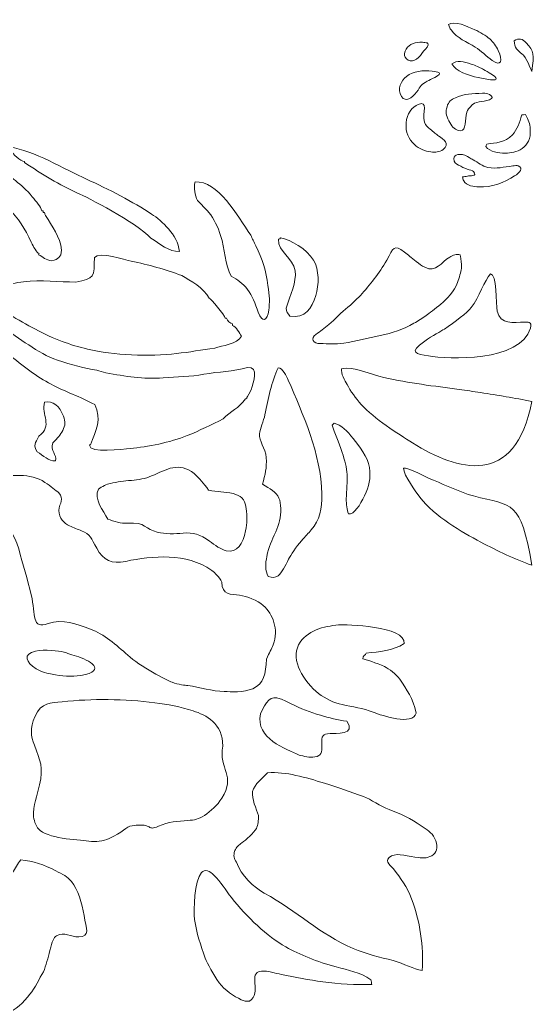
# Model space of a CAD drawing. Header units: millimetres. Extents: x -1203 to 1201, y -591 to 590.
# Drawn here: x 605 to 1201, y -591 to 562 of the extents above; entities that cross this region are included whole.
import ezdxf

# ---------------------------------------------------------------- set-up
doc = ezdxf.new("R2010")
doc.units = ezdxf.units.MM
doc.header["$MEASUREMENT"] = 0
doc.layers.add('Layer 1', color=7, linetype='Continuous')

msp = doc.modelspace()

# ---------------------------------------------------------------- linework, layer by layer
at = {"layer": 'Layer 1', "color": 250, "lineweight": 20}
for points, knots in [([(1152.5238, 514.5682), (1145.8718, 519.3296), (1139.3968, 525.9532), (1132.8074, 530.0027), (1122.8287, 536.1325), (1112.0179, 540.6041), (1104.6755, 550.0823), (1103.5345, 551.5558), (1102.6533, 553.4087), (1101.6739, 556.2178), (1108.2162, 561.7753), (1124.4373, 553.7412), (1132.1641, 550.3679), (1138.5083, 547.5966), (1145.5182, 543.3767), (1149.6122, 539.6143), (1153.6517, 535.9008), (1157.0909, 531.2567), (1159.4512, 526.25), (1165.0852, 514.3015), (1162.6782, 507.2956), (1152.5238, 514.5682)], [0, 0, 0, 0, 0.142857143, 0.142857143, 0.142857143, 0.285714286, 0.285714286, 0.285714286, 0.428571429, 0.428571429, 0.428571429, 0.571428571, 0.571428571, 0.571428571, 0.714285714, 0.714285714, 0.714285714, 0.857142857, 0.857142857, 0.857142857, 1, 1, 1, 1]), ([(1078.138, 532.6322), (1077.2779, 529.1494), (1072.983, 526.1468), (1070.9803, 522.9009), (1066.5799, 515.7641), (1058.472, 510.9419), (1052.8872, 516.4438), (1050.2752, 519.0173), (1049.9842, 521.32), (1051.426, 525.3999), (1053.9458, 532.5377), (1061.332, 535.288), (1068.4069, 535.967), (1070.9559, 536.2113), (1072.6226, 535.7906), (1074.2093, 535.3751), (1076.4364, 534.7903), (1078.138, 536.0555), (1078.138, 532.6322)], [0, 0, 0, 0, 0.166666667, 0.166666667, 0.166666667, 0.333333333, 0.333333333, 0.333333333, 0.5, 0.5, 0.5, 0.666666667, 0.666666667, 0.666666667, 0.833333333, 0.833333333, 0.833333333, 1, 1, 1, 1]), ([(1198.5008, 501.7608), (1197.6784, 502.4475), (1192.2364, 519.1654), (1186.8919, 522.5233), (1182.4582, 525.3099), (1177.7185, 529.9617), (1178.0952, 537.5101), (1182.9697, 541.0976), (1187.931, 539.7025), (1191.8975, 535.1693), (1200.9523, 524.8199), (1201.0835, 522.3073), (1198.5008, 501.7608)], [0, 0, 0, 0, 0.25, 0.25, 0.25, 0.5, 0.5, 0.5, 0.75, 0.75, 0.75, 1, 1, 1, 1]), ([(1136.2276, 494.8211), (1124.9532, 497.0463), (1109.936, 502.1283), (1105.6984, 510.7134), (1110.6877, 515.1327), (1119.8871, 513.3922), (1128.1805, 510.46), (1133.1581, 508.7026), (1137.811, 506.5151), (1141.0351, 504.9709), (1142.4728, 504.2839), (1145.7817, 502.1689), (1148.9749, 500.2894), (1161.208, 493.0907), (1157.4773, 491.7666), (1152.3439, 492.0705), (1147.1289, 492.3774), (1141.4223, 493.797), (1136.2276, 494.8211)], [0, 0, 0, 0, 0.166666667, 0.166666667, 0.166666667, 0.333333333, 0.333333333, 0.333333333, 0.5, 0.5, 0.5, 0.666666667, 0.666666667, 0.666666667, 0.833333333, 0.833333333, 0.833333333, 1, 1, 1, 1]), ([(1085.857, 494.9442), (1082.0302, 493.0322), (1079.2007, 491.6144), (1077.0729, 490.5319), (1069.4265, 486.6427), (1070.1003, 485.1178), (1064.7351, 477.8959), (1059.6532, 471.0609), (1052.0161, 465.6216), (1047.3551, 472.744), (1041.4927, 481.7007), (1047.3389, 491.3194), (1052.953, 495.9379), (1061.36, 502.8538), (1071.8993, 503.1191), (1082.8538, 502.1888), (1089.2805, 501.6425), (1096.5359, 500.2772), (1085.857, 494.9442)], [0, 0, 0, 0, 0.166666667, 0.166666667, 0.166666667, 0.333333333, 0.333333333, 0.333333333, 0.5, 0.5, 0.5, 0.666666667, 0.666666667, 0.666666667, 0.833333333, 0.833333333, 0.833333333, 1, 1, 1, 1]), ([(652.9278, 294.6156), (652.0896, 285.6032), (649.1825, 284.4289), (641.6343, 282.1455), (634.3675, 282.947), (631.684, 286.4043), (626.1495, 289.1836), (626.4856, 289.5543), (626.8765, 289.9246), (627.2674, 290.2949), (623.5793, 291.9955), (620.3265, 297.979), (617.7445, 303.6658), (610.6818, 319.2241), (602.7931, 331.9542), (591.1608, 343.0144), (580.1291, 353.5028), (562.042, 372.083), (557.8755, 376.3946), (550.7117, 383.8103), (544.0768, 392.5718), (536.0903, 397.7825), (513.9897, 412.2031), (492.7772, 430.2769), (468.9393, 440.1831), (453.0373, 446.7925), (443.7734, 452.8947), (450.0933, 471.218), (457.8562, 493.7214), (468.2286, 479.1997), (477.5064, 468.9592), (484.6218, 461.1066), (493.697, 452.9342), (505.0963, 447.4498), (511.2474, 444.4899), (516.6881, 438.6299), (522.838, 435.6973), (530.9256, 430.0123), (538.4928, 423.6508), (546.3726, 417.4569), (557.9493, 408.3559), (569.4672, 400.0551), (580.6186, 390.2583), (593.2523, 379.1571), (605.8179, 372.2916), (618.8481, 356.4196), (623.3257, 350.966), (628.9628, 344.7623), (630.0073, 340.0594), (630.5097, 340.0594), (631.0135, 340.0594), (631.5728, 340.0594), (631.5728, 339.4413), (631.5728, 338.8855), (631.5728, 338.3301), (632.0753, 338.3301), (632.5774, 338.3301), (633.082, 338.3301), (633.4724, 337.0337), (633.8645, 335.7366), (634.2554, 334.5022), (642.0824, 322.338), (651.0829, 309.7441), (652.9278, 294.6156)], [0, 0, 0, 0, 0.047619048, 0.047619048, 0.047619048, 0.095238095, 0.095238095, 0.095238095, 0.142857143, 0.142857143, 0.142857143, 0.19047619, 0.19047619, 0.19047619, 0.238095238, 0.238095238, 0.238095238, 0.285714286, 0.285714286, 0.285714286, 0.333333333, 0.333333333, 0.333333333, 0.380952381, 0.380952381, 0.380952381, 0.428571429, 0.428571429, 0.428571429, 0.476190476, 0.476190476, 0.476190476, 0.523809524, 0.523809524, 0.523809524, 0.571428571, 0.571428571, 0.571428571, 0.619047619, 0.619047619, 0.619047619, 0.666666667, 0.666666667, 0.666666667, 0.714285714, 0.714285714, 0.714285714, 0.761904762, 0.761904762, 0.761904762, 0.80952381, 0.80952381, 0.80952381, 0.857142857, 0.857142857, 0.857142857, 0.904761905, 0.904761905, 0.904761905, 0.952380952, 0.952380952, 0.952380952, 1, 1, 1, 1]), ([(1149.3333, 469.103), (1140.9725, 465.8431), (1133.2137, 468.7918), (1126.7456, 460.5946), (1123.7115, 456.7457), (1123.3113, 457.187), (1122.2348, 451.3452), (1120.435, 441.5786), (1122.4232, 430.7857), (1112.9389, 433.3565), (1108.4655, 434.5689), (1104.792, 439.2259), (1102.2336, 444.4528), (1098.6515, 451.774), (1098.4283, 454.9978), (1100.019, 460.7258), (1101.8578, 467.353), (1104.9271, 469.0491), (1109.6973, 471.4161), (1119.1561, 476.1131), (1130.3582, 476.2982), (1141.0903, 476.559), (1142.0259, 476.5821), (1142.9554, 476.6052), (1143.8817, 476.6325), (1147.0777, 476.2317), (1157.8967, 472.4413), (1149.3333, 469.103)], [0, 0, 0, 0, 0.111111111, 0.111111111, 0.111111111, 0.222222222, 0.222222222, 0.222222222, 0.333333333, 0.333333333, 0.333333333, 0.444444444, 0.444444444, 0.444444444, 0.555555556, 0.555555556, 0.555555556, 0.666666667, 0.666666667, 0.666666667, 0.777777778, 0.777777778, 0.777777778, 0.888888889, 0.888888889, 0.888888889, 1, 1, 1, 1]), ([(1095.4153, 411.2238), (1091.4959, 408.1907), (1086.2792, 407.7644), (1081.1088, 408.4602), (1074.9103, 409.295), (1067.3211, 412.0637), (1062.2031, 417.0078), (1055.4996, 423.482), (1051.7142, 430.8362), (1052.5864, 442.4102), (1053.3458, 452.4792), (1059.6037, 460.8081), (1066.6701, 463.5997), (1079.0058, 468.4744), (1070.6905, 454.2838), (1074.0721, 442.8382), (1075.1331, 439.2466), (1077.7796, 436.874), (1080.4988, 434.7537), (1084.6292, 431.532), (1087.1194, 428.9668), (1090.3938, 426.8448), (1095.8114, 423.3312), (1104.1612, 417.9885), (1095.4153, 411.2238)], [0, 0, 0, 0, 0.125, 0.125, 0.125, 0.25, 0.25, 0.25, 0.375, 0.375, 0.375, 0.5, 0.5, 0.5, 0.625, 0.625, 0.625, 0.75, 0.75, 0.75, 0.875, 0.875, 0.875, 1, 1, 1, 1]), ([(1167.48, 407.0525), (1159.1185, 406.894), (1150.5766, 408.3608), (1144.8887, 414.6436), (1145.2787, 415.6316), (1145.6708, 416.619), (1146.0621, 417.6696), (1156.6384, 419.2264), (1167.5023, 418.8481), (1175.8493, 428.271), (1181.4516, 434.5972), (1184.047, 442.1571), (1186.8725, 451.5654), (1188.2147, 451.627), (1189.5567, 451.6879), (1190.8974, 451.7498), (1194.9324, 445.5111), (1196.0885, 441.139), (1196.5443, 435.2031), (1197.4474, 423.4124), (1193.4257, 416.8678), (1187.2503, 412.5254), (1180.7413, 407.9478), (1174.6641, 407.1859), (1167.48, 407.0525)], [0, 0, 0, 0, 0.125, 0.125, 0.125, 0.25, 0.25, 0.25, 0.375, 0.375, 0.375, 0.5, 0.5, 0.5, 0.625, 0.625, 0.625, 0.75, 0.75, 0.75, 0.875, 0.875, 0.875, 1, 1, 1, 1]), ([(789.6147, 292.888), (777.9868, 292.518), (766.0784, 301.7789), (756.5754, 308.51), (739.6785, 326.6335), (681.6068, 356.2313), (671.5643, 360.7158), (650.097, 370.3012), (630.3283, 382.4905), (609.9926, 396.2447), (609.937, 396.6765), (609.8814, 397.1081), (609.8254, 397.541), (604.7382, 397.541), (596.9115, 406.4313), (593.2783, 410.136), (593.2783, 411.3708), (593.3331, 412.6059), (593.3896, 413.9012), (619.6108, 410.6848), (657.0452, 388.0201), (681.8523, 376.8345), (706.5771, 365.6847), (736.8518, 350.0955), (757.3389, 336.3557), (769.4409, 328.2376), (787.3225, 312.7426), (789.6147, 292.888)], [0, 0, 0, 0, 0.111111111, 0.111111111, 0.111111111, 0.222222222, 0.222222222, 0.222222222, 0.333333333, 0.333333333, 0.333333333, 0.444444444, 0.444444444, 0.444444444, 0.555555556, 0.555555556, 0.555555556, 0.666666667, 0.666666667, 0.666666667, 0.777777778, 0.777777778, 0.777777778, 0.888888889, 0.888888889, 0.888888889, 1, 1, 1, 1]), ([(1118.1097, 379.5113), (1119.493, 379.6394), (1121.9085, 379.7959), (1123.7907, 380.4423), (1126.0508, 381.2196), (1136.066, 379.7133), (1130.7678, 385.6408), (1129.2501, 387.3386), (1126.5934, 387.3523), (1123.3202, 388.5122), (1119.9821, 389.6938), (1116.6963, 391.1844), (1113.4998, 393.2315), (1110.8481, 394.9307), (1107.5233, 395.9471), (1108.0339, 400.7158), (1108.3396, 403.5666), (1109.9214, 404.807), (1112.6336, 405.3445), (1118.0577, 406.4208), (1120.6592, 404.9309), (1125.6136, 402.0458), (1127.5201, 400.9343), (1129.0175, 400.0705), (1130.2121, 399.3936), (1136.0092, 396.1106), (1140.9271, 391.8742), (1147.5283, 390.5341), (1157.0994, 388.5895), (1166.0277, 390.945), (1176.2248, 392.2326), (1178.7706, 392.5539), (1180.9547, 393.0191), (1182.7278, 392.268), (1189.4235, 389.4288), (1184.174, 384.4872), (1178.3346, 380.5641), (1167.2539, 373.1221), (1151.1323, 366.9342), (1136.8717, 367.8746), (1131.5386, 368.2274), (1122.7516, 368.7567), (1119.3935, 375.0772), (1118.7339, 376.3183), (1118.2834, 377.782), (1118.1097, 379.5113)], [0, 0, 0, 0, 0.066666667, 0.066666667, 0.066666667, 0.133333333, 0.133333333, 0.133333333, 0.2, 0.2, 0.2, 0.266666667, 0.266666667, 0.266666667, 0.333333333, 0.333333333, 0.333333333, 0.4, 0.4, 0.4, 0.466666667, 0.466666667, 0.466666667, 0.533333333, 0.533333333, 0.533333333, 0.6, 0.6, 0.6, 0.666666667, 0.666666667, 0.666666667, 0.733333333, 0.733333333, 0.733333333, 0.8, 0.8, 0.8, 0.866666667, 0.866666667, 0.866666667, 0.933333333, 0.933333333, 0.933333333, 1, 1, 1, 1]), ([(881.0183, 222.348), (877.2677, 232.6106), (874.3452, 241.4606), (868.6666, 248.7447), (862.9146, 256.1258), (856.7802, 260.2428), (849.7674, 264.1158), (842.4587, 277.1913), (842.2042, 296.4793), (837.4187, 311.4476), (834.2798, 321.2636), (829.5726, 330.4964), (823.7722, 338.3301), (819.2439, 342.6504), (815.219, 347.7761), (810.5787, 352.0366), (807.7281, 358.3971), (806.05, 366.67), (807.7281, 373.5849), (833.9027, 375.9183), (856.9027, 334.73), (872.353, 311.7188), (874.178, 308.0043), (876.3204, 303.8827), (878.4363, 299.5736), (885.9999, 284.1636), (890.0159, 269.608), (892.362, 253.5134), (894.204, 240.8841), (894.5511, 233.914), (893.212, 224.6342), (891.4719, 212.5677), (885.7669, 209.3572), (881.0183, 222.348)], [0, 0, 0, 0, 0.090909091, 0.090909091, 0.090909091, 0.181818182, 0.181818182, 0.181818182, 0.272727273, 0.272727273, 0.272727273, 0.363636364, 0.363636364, 0.363636364, 0.454545455, 0.454545455, 0.454545455, 0.545454545, 0.545454545, 0.545454545, 0.636363636, 0.636363636, 0.636363636, 0.727272727, 0.727272727, 0.727272727, 0.818181818, 0.818181818, 0.818181818, 0.909090909, 0.909090909, 0.909090909, 1, 1, 1, 1]), ([(947.952, 241.8771), (943.3872, 226.5616), (935.19, 215.1699), (917.7484, 217.8099), (915.0086, 221.5132), (913.8347, 222.5016), (913.4986, 227.2549), (918.0813, 242.8123), (925.7934, 257.0309), (923.7481, 270.491), (921.4023, 285.9262), (904.1283, 291.8488), (904.4981, 307.088), (906.4541, 307.6442), (906.4541, 307.6442), (906.8458, 308.755), (918.9913, 306.3243), (936.8916, 296.1625), (945.3124, 282.798), (951.9473, 272.269), (951.4387, 253.575), (947.952, 241.8771)], [0, 0, 0, 0, 0.142857143, 0.142857143, 0.142857143, 0.285714286, 0.285714286, 0.285714286, 0.428571429, 0.428571429, 0.428571429, 0.571428571, 0.571428571, 0.571428571, 0.714285714, 0.714285714, 0.714285714, 0.857142857, 0.857142857, 0.857142857, 1, 1, 1, 1]), ([(1116.9362, 273.1293), (1115.9564, 269.4564), (1114.5029, 262.733), (1112.3836, 256.8496), (1108.8242, 246.9671), (1099.4442, 237.5322), (1092.8893, 231.927), (1086.3352, 226.3219), (1079.0078, 220.9547), (1076.0042, 218.7787), (1071.2969, 215.3691), (1066.5219, 212.3167), (1061.6657, 209.612), (1049.2593, 202.6954), (1036.3304, 198.0296), (1022.6759, 195.371), (1008.5951, 192.6263), (994.2854, 188.4337), (980.1665, 186.5357), (970.3148, 185.2116), (962.3193, 185.9953), (953.1333, 186.0146), (944.6329, 186.0296), (940.9169, 192.1398), (948.0174, 196.7524), (952.6853, 199.7841), (958.0805, 204.2879), (962.7858, 208.0402), (970.614, 214.282), (977.2939, 222.2521), (985.0263, 228.363), (988.1985, 230.8693), (994.479, 236.4038), (999.5106, 241.9873), (1010.6096, 254.3061), (1021.3267, 267.1489), (1030.1169, 282.8385), (1038.3814, 297.5891), (1038.0628, 301.444), (1050.5756, 292.2678), (1052.7171, 290.6973), (1054.9544, 288.9852), (1056.9547, 287.2923), (1060.5429, 284.2577), (1067.4721, 278.1049), (1074.3489, 274.5478), (1087.4319, 267.7779), (1093.1698, 280.7098), (1103.118, 286.3535), (1107.0444, 288.5806), (1111.6116, 290.5251), (1115.1461, 288.9971), (1116.5441, 282.5771), (1116.5441, 282.5771), (1116.9362, 273.1293)], [0, 0, 0, 0, 0.055555556, 0.055555556, 0.055555556, 0.111111111, 0.111111111, 0.111111111, 0.166666667, 0.166666667, 0.166666667, 0.222222222, 0.222222222, 0.222222222, 0.277777778, 0.277777778, 0.277777778, 0.333333333, 0.333333333, 0.333333333, 0.388888889, 0.388888889, 0.388888889, 0.444444444, 0.444444444, 0.444444444, 0.5, 0.5, 0.5, 0.555555556, 0.555555556, 0.555555556, 0.611111111, 0.611111111, 0.611111111, 0.666666667, 0.666666667, 0.666666667, 0.722222222, 0.722222222, 0.722222222, 0.777777778, 0.777777778, 0.777777778, 0.833333333, 0.833333333, 0.833333333, 0.888888889, 0.888888889, 0.888888889, 0.944444444, 0.944444444, 0.944444444, 1, 1, 1, 1]), ([(861.4509, 194.6559), (857.0911, 185.0244), (838.8664, 183.9128), (830.5369, 180.702), (815.7511, 178.6765), (801.0145, 176.1443), (786.2319, 174.4163), (755.0423, 170.7729), (713.0573, 172.575), (682.9247, 179.6089), (673.0288, 181.9186), (663.1691, 184.9723), (653.6669, 188.4701), (632.4556, 196.2771), (612.014, 208.1578), (592.7182, 219.5392), (573.7406, 236.4038), (549.8074, 243.7219), (581.9605, 252.4582), (590.959, 254.9043), (600.2785, 256.5926), (608.8804, 257.7158), (628.7043, 260.3051), (650.6929, 257.4484), (669.3636, 257.4484), (691.0538, 261.5836), (690.9426, 263.4981), (690.9426, 286.034), (697.1902, 292.9338), (726.55, 283.2718), (733.7778, 281.7161), (753.5924, 277.4511), (773.1967, 272.2816), (792.2973, 264.9807), (802.3044, 259.4847), (818.1252, 249.9774), (824.1643, 238.8643), (825.8963, 238.3081), (841.996, 218.9219), (842.7802, 215.7103), (843.2823, 215.5868), (843.7856, 215.5241), (844.345, 215.4639), (845.5744, 212.314), (848.2026, 209.7209), (851.3326, 208.7951), (851.3326, 208.239), (851.3326, 207.6838), (851.3326, 207.1267), (854.967, 205.9538), (859.6073, 198.1139), (861.4509, 194.6559)], [0, 0, 0, 0, 0.058823529, 0.058823529, 0.058823529, 0.117647059, 0.117647059, 0.117647059, 0.176470588, 0.176470588, 0.176470588, 0.235294118, 0.235294118, 0.235294118, 0.294117647, 0.294117647, 0.294117647, 0.352941176, 0.352941176, 0.352941176, 0.411764706, 0.411764706, 0.411764706, 0.470588235, 0.470588235, 0.470588235, 0.529411765, 0.529411765, 0.529411765, 0.588235294, 0.588235294, 0.588235294, 0.647058824, 0.647058824, 0.647058824, 0.705882353, 0.705882353, 0.705882353, 0.764705882, 0.764705882, 0.764705882, 0.823529412, 0.823529412, 0.823529412, 0.882352941, 0.882352941, 0.882352941, 0.941176471, 0.941176471, 0.941176471, 1, 1, 1, 1]), ([(1196.9352, 204.1023), (1185.4721, 164.1863), (1100.4423, 167.988), (1078.5804, 171.7109), (1064.856, 174.0447), (1054.1763, 174.7075), (1074.2304, 188.9821), (1082.6943, 195.007), (1093.2579, 200.475), (1096.9508, 202.8987), (1108.8681, 210.7155), (1123.9729, 222.0481), (1128.1842, 227.8622), (1137.0442, 240.091), (1143.7935, 259.1764), (1150.3664, 267.1405), (1158.1584, 267.1405), (1156.4228, 232.0453), (1158.2141, 223.7921), (1161.8554, 207.0108), (1177.4275, 211.0344), (1189.8842, 211.0056), (1193.502, 210.999), (1198.8685, 211.8453), (1196.9352, 204.1023)], [0, 0, 0, 0, 0.125, 0.125, 0.125, 0.25, 0.25, 0.25, 0.375, 0.375, 0.375, 0.5, 0.5, 0.5, 0.625, 0.625, 0.625, 0.75, 0.75, 0.75, 0.875, 0.875, 0.875, 1, 1, 1, 1]), ([(770.8738, 146.2756), (786.5911, 147.5685), (802.4501, 147.4162), (818.0985, 150.3884), (834.7957, 153.5601), (852.1764, 153.4789), (868.607, 158.4142), (882.3046, 158.9074), (875.261, 141.6812), (872.6887, 132.4819), (868.0485, 123.9), (868.0485, 123.9), (867.6576, 122.17), (867.0982, 122.0468), (866.5949, 121.9848), (866.0916, 121.924), (858.6554, 110.4399), (848.7056, 108.0333), (840.4876, 98.5844), (826.7357, 92.1386), (812.9378, 84.9045), (798.754, 79.2405), (778.5814, 71.1846), (752.6994, 66.0208), (732.5638, 64.345), (724.5002, 63.6741), (685.1284, 57.8088), (685.1284, 68.1471), (685.5189, 68.2695), (685.9118, 68.3934), (686.3023, 68.5789), (692.9554, 85.3724), (699.7758, 97.9684), (691.3355, 115.3164), (682.9938, 119.5618), (674.441, 123.5738), (665.7153, 127.2509), (648.4194, 134.5396), (632.7301, 142.2422), (616.1923, 154.2566), (598.8034, 166.8893), (584.0278, 180.1255), (567.1142, 192.927), (558.0691, 203.9977), (560.9778, 210.8909), (571.1789, 209.3124), (575.0963, 208.7058), (579.4062, 207.1424), (583.1421, 205.0368), (604.7585, 192.8577), (624.2263, 174.9406), (648.2785, 166.755), (664.0515, 161.386), (679.9763, 157.445), (693.6828, 155.2026), (697.0778, 153.7673), (700.7102, 152.9304), (704.3836, 152.2284), (727.1994, 147.8611), (747.2035, 144.3289), (770.8738, 146.2756)], [0, 0, 0, 0, 0.05, 0.05, 0.05, 0.1, 0.1, 0.1, 0.15, 0.15, 0.15, 0.2, 0.2, 0.2, 0.25, 0.25, 0.25, 0.3, 0.3, 0.3, 0.35, 0.35, 0.35, 0.4, 0.4, 0.4, 0.45, 0.45, 0.45, 0.5, 0.5, 0.5, 0.55, 0.55, 0.55, 0.6, 0.6, 0.6, 0.65, 0.65, 0.65, 0.7, 0.7, 0.7, 0.75, 0.75, 0.75, 0.8, 0.8, 0.8, 0.85, 0.85, 0.85, 0.9, 0.9, 0.9, 0.95, 0.95, 0.95, 1, 1, 1, 1]), ([(942.5499, -30.2106), (939.0827, -34.3), (935.9889, -37.3495), (931.2459, -42.8067), (925.1813, -49.7842), (918.5391, -59.8525), (916.2685, -64.2912), (912.5269, -71.6078), (908.5863, -80.2422), (904.0284, -83.4115), (900.9188, -85.5779), (897.2134, -86.252), (892.5739, -84.2252), (888.7661, -77.4335), (889.3474, -69.0749), (891.0282, -61.003), (893.4198, -49.515), (896.8992, -42.8777), (901.2927, -32.5171), (904.8306, -24.1806), (907.4669, -15.5031), (907.2456, -5.3707), (907.1357, -0.335), (906.3563, 3.5041), (905.0282, 6.5838), (901.6336, 14.4559), (894.6457, 17.3826), (886.0344, 22.7123), (889.0503, 34.2072), (891.0266, 41.2862), (890.3577, 53.6414), (889.7777, 64.3464), (881.334, 73.2703), (882.3748, 81.1183), (883.1849, 87.2204), (887.3288, 96.2888), (888.7917, 103.497), (892.5499, 122.0125), (896.5412, 141.6032), (904.2034, 157.8643), (909.9051, 157.8643), (913.2039, 148.2328), (915.8869, 143.6639), (932.6973, 103.6912), (953.8303, 58.9582), (954.8934, 11.1463), (955.2692, -5.7333), (952.257, -18.7619), (942.5499, -30.2106)], [0, 0, 0, 0, 0.0625, 0.0625, 0.0625, 0.125, 0.125, 0.125, 0.1875, 0.1875, 0.1875, 0.25, 0.25, 0.25, 0.3125, 0.3125, 0.3125, 0.375, 0.375, 0.375, 0.4375, 0.4375, 0.4375, 0.5, 0.5, 0.5, 0.5625, 0.5625, 0.5625, 0.625, 0.625, 0.625, 0.6875, 0.6875, 0.6875, 0.75, 0.75, 0.75, 0.8125, 0.8125, 0.8125, 0.875, 0.875, 0.875, 0.9375, 0.9375, 0.9375, 1, 1, 1, 1]), ([(1060.1715, 70.7205), (1042.7328, 81.7244), (1015.8368, 98.323), (1000.376, 115.4175), (994.0528, 122.4084), (988.1177, 131.0802), (984.0944, 138.5501), (981.7272, 142.9444), (976.6107, 151.675), (977.565, 156.6849), (991.4543, 160.14), (1012.1845, 149.8218), (1026.8295, 146.5843), (1056.0642, 140.1213), (1084.9381, 136.6966), (1114.3007, 132.7987), (1122.4719, 131.7151), (1130.6233, 130.3578), (1138.7786, 129.1405), (1159.5483, 126.0406), (1177.792, 122.9806), (1198.5008, 118.7747), (1179.2146, 18.2162), (1111.6704, 38.2272), (1060.1715, 70.7205)], [0, 0, 0, 0, 0.125, 0.125, 0.125, 0.25, 0.25, 0.25, 0.375, 0.375, 0.375, 0.5, 0.5, 0.5, 0.625, 0.625, 0.625, 0.75, 0.75, 0.75, 0.875, 0.875, 0.875, 1, 1, 1, 1]), ([(654.3005, 85.0918), (651.8172, 79.7827), (648.3439, 76.8525), (642.809, 70.7398), (638.8953, 61.4779), (648.2314, 57.2804), (645.7157, 49.8706), (638.0218, 49.5552), (631.5765, 56.1047), (624.5831, 60.4293), (619.9437, 68.3934), (622.2354, 70.1224), (626.4856, 78.4575), (643.165, 90.6346), (629.1305, 103.7798), (633.082, 117.9098), (642.9998, 120.9401), (650.7708, 112.753), (654.9569, 101.818), (657.5356, 95.0796), (657.3788, 91.6675), (654.3005, 85.0918)], [0, 0, 0, 0, 0.142857143, 0.142857143, 0.142857143, 0.285714286, 0.285714286, 0.285714286, 0.428571429, 0.428571429, 0.428571429, 0.571428571, 0.571428571, 0.571428571, 0.714285714, 0.714285714, 0.714285714, 0.857142857, 0.857142857, 0.857142857, 1, 1, 1, 1]), ([(1004.2345, 9.3862), (999.4071, -0.7532), (992.1629, -13.1844), (985.839, -11.4386), (983.637, -6.889), (983.1219, -0.7175), (983.2233, 5.8992), (983.3715, 15.5667), (984.8348, 26.1842), (984.2629, 34.0742), (983.7084, 41.7244), (981.305, 50.7515), (978.3233, 59.7475), (974.49, 71.3149), (969.7019, 82.8318), (966.6641, 91.2989), (967.4475, 91.9786), (968.2301, 92.7196), (969.0123, 93.4605), (977.3163, 91.5726), (984.3323, 84.6493), (991.1831, 75.8193), (997.7153, 67.4019), (1008.5821, 54.2186), (1010.0965, 42.1762), (1011.7571, 28.9646), (1009.5246, 20.4947), (1004.2345, 9.3862)], [0, 0, 0, 0, 0.111111111, 0.111111111, 0.111111111, 0.222222222, 0.222222222, 0.222222222, 0.333333333, 0.333333333, 0.333333333, 0.444444444, 0.444444444, 0.444444444, 0.555555556, 0.555555556, 0.555555556, 0.666666667, 0.666666667, 0.666666667, 0.777777778, 0.777777778, 0.777777778, 0.888888889, 0.888888889, 0.888888889, 1, 1, 1, 1]), ([(866.2763, -31.2442), (863.4228, -45.9773), (856.9698, -57.5544), (843.7162, -54.4363), (837.846, -53.0556), (830.8807, -48.0212), (824.3323, -43.1917), (814.1677, -35.693), (805.0528, -32.8216), (793.8384, -33.9629), (784.2287, -34.9426), (773.4788, -35.2163), (763.9052, -32.9459), (750.2774, -29.7133), (750.0124, -20.7247), (729.5877, -22.4673), (721.9296, -23.1208), (713.7859, -20.2883), (706.4837, -17.6143), (701.2293, -7.7342), (690.2156, 5.2926), (695.6393, 17.0854), (699.9495, 19.8626), (705.0976, 22.8614), (709.474, 23.7595), (717.7192, 25.4527), (725.2499, 26.6287), (733.9398, 27.2832), (742.0051, 27.8905), (750.1662, 29.1546), (757.3093, 32.3309), (774.6965, 40.0647), (789.311, 49.3537), (806.7433, 35.0293), (812.8201, 30.0346), (817.5099, 23.6377), (823.3813, 16.0358), (834.0001, 13.2698), (841.6761, 14.7506), (851.8716, 11.8228), (861.2938, 9.1139), (864.9108, 7.1434), (866.9586, -5.4432), (868.4129, -14.3824), (867.9937, -22.3767), (866.2763, -31.2442)], [0, 0, 0, 0, 0.066666667, 0.066666667, 0.066666667, 0.133333333, 0.133333333, 0.133333333, 0.2, 0.2, 0.2, 0.266666667, 0.266666667, 0.266666667, 0.333333333, 0.333333333, 0.333333333, 0.4, 0.4, 0.4, 0.466666667, 0.466666667, 0.466666667, 0.533333333, 0.533333333, 0.533333333, 0.6, 0.6, 0.6, 0.666666667, 0.666666667, 0.666666667, 0.733333333, 0.733333333, 0.733333333, 0.8, 0.8, 0.8, 0.866666667, 0.866666667, 0.866666667, 0.933333333, 0.933333333, 0.933333333, 1, 1, 1, 1]), ([(1198.5008, -71.2039), (1178.2117, -64.1945), (1158.5981, -54.6334), (1139.2954, -44.3683), (1116.6411, -32.3211), (1086.2784, -15.2004), (1068.6492, 7.6208), (1064.2233, 13.3502), (1050.0499, 32.9567), (1049.4025, 41.5357), (1053.3978, 43.0803), (1078.2496, 29.5918), (1084.317, 27.2962), (1099.622, 21.5083), (1114.4931, 13.5599), (1130.7787, 9.215), (1176.8872, -3.087), (1185.1482, 5.4624), (1198.5008, -71.2039)], [0, 0, 0, 0, 0.166666667, 0.166666667, 0.166666667, 0.333333333, 0.333333333, 0.333333333, 0.5, 0.5, 0.5, 0.666666667, 0.666666667, 0.666666667, 0.833333333, 0.833333333, 0.833333333, 1, 1, 1, 1]), ([(890.5773, -180.1802), (889.5799, -197.5004), (887.7083, -208.848), (874.6651, -214.5771), (864.1152, -219.2114), (849.4261, -218.1166), (841.6713, -217.8656), (827.5597, -217.4148), (813.3608, -213.2394), (799.3413, -210.7418), (796.2305, -210.8685), (788.8852, -209.5862), (781.0911, -207.1348), (775.9536, -205.5199), (743.3073, -188.0337), (729.6316, -175.6691), (716.4454, -163.7475), (701.8715, -150.9376), (686.2759, -145.3881), (670.8033, -139.8812), (654.072, -132.8148), (637.4276, -138.8789), (617.5797, -146.1112), (623.2603, -129.0279), (617.7648, -105.6355), (613.5503, -87.6996), (607.5977, -69.9355), (603.2278, -52.3735), (596.9051, -32.5094), (593.1634, -28.6479), (578.016, -24.8147), (569.9661, -22.7767), (562.0409, -20.2526), (553.8643, -18.9103), (545.3672, -13.3541), (540.6709, -12.3031), (538.77, -0.4494), (553.8737, 24.2638), (582.9599, 33.4922), (605.2621, 32.9864), (615.0339, 32.7642), (624.9087, 30.7139), (633.6112, 24.9502), (640.1609, 20.6141), (646.3034, 15.3036), (649.8538, 12.702), (656.0025, 5.1071), (650.9153, 1.3419), (649.5742, -7.5501), (650.3031, -17.0151), (655.394, -22.3945), (662.0825, -25.5966), (667.0962, -27.9934), (671.4929, -29.3185), (675.9651, -31.1676), (686.6891, -35.6013), (687.1295, -40.0193), (693.6313, -51.4883), (701.7103, -65.7416), (710.5355, -70.2488), (727.3139, -66.7541), (758.723, -60.2112), (797.4839, -56.4369), (827.073, -77.2134), (831.2696, -80.1607), (835.1098, -84.2921), (838.9221, -90.9626), (838.9221, -106.1392), (849.4342, -104.8585), (859.4592, -106.1017), (868.0099, -107.1608), (879.7863, -111.675), (886.9278, -118.0604), (897.9846, -127.946), (905.1001, -145.3569), (898.313, -163.7475), (896.5761, -168.4542), (893.9377, -172.4855), (890.5773, -180.1802)], [0, 0, 0, 0, 0.038461538, 0.038461538, 0.038461538, 0.076923077, 0.076923077, 0.076923077, 0.115384615, 0.115384615, 0.115384615, 0.153846154, 0.153846154, 0.153846154, 0.192307692, 0.192307692, 0.192307692, 0.230769231, 0.230769231, 0.230769231, 0.269230769, 0.269230769, 0.269230769, 0.307692308, 0.307692308, 0.307692308, 0.346153846, 0.346153846, 0.346153846, 0.384615385, 0.384615385, 0.384615385, 0.423076923, 0.423076923, 0.423076923, 0.461538462, 0.461538462, 0.461538462, 0.5, 0.5, 0.5, 0.538461538, 0.538461538, 0.538461538, 0.576923077, 0.576923077, 0.576923077, 0.615384615, 0.615384615, 0.615384615, 0.653846154, 0.653846154, 0.653846154, 0.692307692, 0.692307692, 0.692307692, 0.730769231, 0.730769231, 0.730769231, 0.769230769, 0.769230769, 0.769230769, 0.807692308, 0.807692308, 0.807692308, 0.846153846, 0.846153846, 0.846153846, 0.884615385, 0.884615385, 0.884615385, 0.923076923, 0.923076923, 0.923076923, 0.961538462, 0.961538462, 0.961538462, 1, 1, 1, 1]), ([(1064.1615, -242.786), (1060.2722, -257.9245), (1025.3341, -245.9329), (1014.3057, -241.7837), (1002.289, -237.2649), (990.6055, -235.5867), (978.3062, -232.9932), (959.446, -229.0165), (940.718, -215.6715), (929.1449, -192.9242), (924.6694, -184.1281), (923.4318, -171.9927), (927.8399, -163.7009), (936.8742, -146.7012), (957.55, -142.1146), (974.1481, -140.5424), (981.6484, -139.8315), (1052.7784, -141.6669), (1050.2411, -162.2128), (1036.8248, -170.6721), (1021.4516, -171.4743), (1006.2998, -173.3269), (1005.3511, -175.9211), (1002.3876, -176.1664), (1002.3876, -179.7493), (1005.524, -180.8753), (1018.5803, -184.5995), (1027.3462, -188.879), (1033.0377, -191.6583), (1041.1063, -197.4822), (1045.1994, -203.5578), (1053.7554, -216.2647), (1060.2333, -225.2149), (1064.1615, -242.786)], [0, 0, 0, 0, 0.090909091, 0.090909091, 0.090909091, 0.181818182, 0.181818182, 0.181818182, 0.272727273, 0.272727273, 0.272727273, 0.363636364, 0.363636364, 0.363636364, 0.454545455, 0.454545455, 0.454545455, 0.545454545, 0.545454545, 0.545454545, 0.636363636, 0.636363636, 0.636363636, 0.727272727, 0.727272727, 0.727272727, 0.818181818, 0.818181818, 0.818181818, 0.909090909, 0.909090909, 0.909090909, 1, 1, 1, 1]), ([(675.2654, -199.2441), (664.4988, -201.0875), (652.5856, -200.1334), (641.8843, -197.8563), (637.4377, -196.9124), (629.4824, -195.0928), (623.3042, -191.3426), (611.6519, -184.2723), (607.5365, -174.2915), (622.746, -170.8969), (633.8365, -168.4213), (649.3079, -170.9276), (655.6108, -172.0312), (656.0999, -172.5706), (662.5732, -174.3639), (670.2525, -176.7208), (684.3081, -181.0307), (707.6471, -193.7043), (675.2654, -199.2441)], [0, 0, 0, 0, 0.166666667, 0.166666667, 0.166666667, 0.333333333, 0.333333333, 0.333333333, 0.5, 0.5, 0.5, 0.666666667, 0.666666667, 0.666666667, 0.833333333, 0.833333333, 0.833333333, 1, 1, 1, 1]), ([(625.9653, -377.1927), (623.2494, -374.0959), (621.9151, -369.6975), (620.279, -363.3072), (620.0492, -350.2755), (624.2052, -338.4992), (627.243, -326.2318), (632.2909, -305.8403), (627.9838, -298.2646), (621.323, -280.1642), (617.5359, -269.8754), (615.7231, -260.4063), (621.7686, -247.0693), (629.6472, -229.6896), (640.3882, -231.0798), (653.5289, -229.6927), (687.9368, -226.0611), (726.22, -226.2673), (761.1865, -230.854), (776.0214, -232.7989), (790.9213, -235.4971), (805.4518, -240.2958), (820.3285, -245.2084), (840.1581, -254.7035), (839.8727, -281.1905), (834.6581, -308.4366), (855.8567, -315.0218), (838.7183, -341.7748), (833.3211, -350.1999), (826.4191, -356.4872), (818.5397, -361.6678), (811.7461, -366.1349), (807.0003, -366.9633), (799.541, -367.6189), (787.9427, -368.6377), (776.4131, -368.897), (765.2492, -374.1382), (751.1846, -380.7423), (760.8207, -370.0951), (734.8491, -373.6552), (727.6094, -374.6475), (723.6449, -381.3198), (708.137, -388.5213), (700.8832, -391.89), (692.7614, -392.4976), (684.496, -391.4984), (670.3751, -389.7914), (635.9578, -388.5927), (625.9653, -377.1927)], [0, 0, 0, 0, 0.0625, 0.0625, 0.0625, 0.125, 0.125, 0.125, 0.1875, 0.1875, 0.1875, 0.25, 0.25, 0.25, 0.3125, 0.3125, 0.3125, 0.375, 0.375, 0.375, 0.4375, 0.4375, 0.4375, 0.5, 0.5, 0.5, 0.5625, 0.5625, 0.5625, 0.625, 0.625, 0.625, 0.6875, 0.6875, 0.6875, 0.75, 0.75, 0.75, 0.8125, 0.8125, 0.8125, 0.875, 0.875, 0.875, 0.9375, 0.9375, 0.9375, 1, 1, 1, 1]), ([(964.398, -266.6029), (955.885, -267.3642), (954.2005, -268.6567), (954.8215, -279.8409), (955.3333, -289.0471), (954.0548, -292.2867), (946.7513, -293.8274), (940.748, -295.0955), (933.814, -292.8054), (928.5933, -291.6872), (913.5916, -284.4073), (877.1496, -272.6204), (883.7573, -243.8991), (889.9497, -229.6616), (895.0459, -221.7807), (906.5276, -226.1613), (910.6902, -227.7492), (915.4108, -230.085), (919.1983, -232.0752), (930.3959, -237.96), (941.1941, -241.7221), (953.1114, -245.3466), (963.1677, -248.4056), (973.282, -250.9504), (983.7713, -252.2335), (996.183, -268.201), (969.5497, -266.1427), (964.398, -266.6029)], [0, 0, 0, 0, 0.111111111, 0.111111111, 0.111111111, 0.222222222, 0.222222222, 0.222222222, 0.333333333, 0.333333333, 0.333333333, 0.444444444, 0.444444444, 0.444444444, 0.555555556, 0.555555556, 0.555555556, 0.666666667, 0.666666667, 0.666666667, 0.777777778, 0.777777778, 0.777777778, 0.888888889, 0.888888889, 0.888888889, 1, 1, 1, 1]), ([(1066.8616, -410.66), (1055.588, -409.4199), (1043.1115, -404.8059), (1035.6371, -408.7511), (1026.413, -413.6192), (1032.7658, -418.4285), (1038.1099, -423.7523), (1046.5442, -435.0974), (1053.4863, -443.9022), (1058.9879, -458.6073), (1068.4515, -483.9079), (1073.3982, -513.7885), (1071.15, -541.6807), (1061.1932, -540.105), (1050.1904, -533.7057), (1037.4917, -530.2432), (1022.0524, -526.0327), (1006.3959, -522.7141), (991.3203, -516.2328), (951.5731, -499.1467), (927.361, -473.3531), (887.8516, -451.739), (876.846, -445.7174), (860.6468, -431.2216), (855.6461, -415.7297), (853.0365, -412.0463), (851.8533, -408.5148), (853.9429, -402.5698), (855.4484, -398.288), (858.8154, -395.74), (862.0322, -393.4139), (866.5247, -390.166), (876.1791, -382.2449), (878.8731, -376.7859), (880.905, -372.6661), (881.4103, -367.6643), (881.4103, -361.8257), (879.0622, -353.9998), (872.8758, -342.6312), (874.5547, -333.9464), (876.1685, -325.5885), (887.5448, -317.1963), (891.8084, -312.1861), (913.4714, -310.616), (935.9126, -317.6223), (957.8093, -324.2592), (975.1881, -329.5281), (987.3891, -334.0763), (1003.1824, -339.7833), (1011.6946, -342.8601), (1022.5886, -351.3213), (1032.9322, -354.8251), (1045.8744, -359.2102), (1058.1124, -365.6855), (1070.0889, -373.671), (1076.5947, -378.0082), (1082.1714, -381.3646), (1085.6505, -388.0814), (1089.9977, -396.4778), (1088.8664, -403.1109), (1084.3085, -407.0319), (1079.266, -411.3691), (1072.5353, -411.2833), (1066.8616, -410.66)], [0, 0, 0, 0, 0.047619048, 0.047619048, 0.047619048, 0.095238095, 0.095238095, 0.095238095, 0.142857143, 0.142857143, 0.142857143, 0.19047619, 0.19047619, 0.19047619, 0.238095238, 0.238095238, 0.238095238, 0.285714286, 0.285714286, 0.285714286, 0.333333333, 0.333333333, 0.333333333, 0.380952381, 0.380952381, 0.380952381, 0.428571429, 0.428571429, 0.428571429, 0.476190476, 0.476190476, 0.476190476, 0.523809524, 0.523809524, 0.523809524, 0.571428571, 0.571428571, 0.571428571, 0.619047619, 0.619047619, 0.619047619, 0.666666667, 0.666666667, 0.666666667, 0.714285714, 0.714285714, 0.714285714, 0.761904762, 0.761904762, 0.761904762, 0.80952381, 0.80952381, 0.80952381, 0.857142857, 0.857142857, 0.857142857, 0.904761905, 0.904761905, 0.904761905, 0.952380952, 0.952380952, 0.952380952, 1, 1, 1, 1]), ([(673.1036, -502.7086), (663.6042, -503.0607), (656.2395, -496.2879), (647.168, -501.4318), (643.2538, -503.6491), (642.516, -507.232), (639.3734, -518.6401), (637.0918, -526.927), (634.8979, -535.2275), (631.9641, -543.4076), (626.98, -550.8716), (622.1721, -561.9521), (616.2138, -569.3045), (608.8625, -578.3803), (599.5438, -588.8735), (589.3951, -589.9581), (578.173, -591.1575), (570.9326, -576.3506), (565.4367, -564.9841), (559.5372, -552.7843), (553.0014, -540.6006), (546.4506, -528.8071), (540.2082, -517.5667), (532.7951, -509.0681), (526.3044, -497.9669), (526.3044, -491.696), (528.297, -482.0021), (534.1119, -478.5865), (550.5437, -468.9361), (568.899, -477.5166), (568.6238, -444.3132), (576.1111, -429.1954), (584.7028, -430.8103), (595.8489, -428.0128), (599.3149, -423.3204), (601.7747, -417.4548), (605.4639, -413.3805), (620.13, -414.0508), (632.5774, -419.1782), (646.1484, -425.9065), (654.4381, -430.0186), (659.6958, -432.659), (664.2471, -438.2876), (672.2966, -448.2457), (676.2826, -463.0271), (678.9583, -477.9565), (681.72, -493.3686), (686.3542, -502.2204), (673.1036, -502.7086)], [0, 0, 0, 0, 0.0625, 0.0625, 0.0625, 0.125, 0.125, 0.125, 0.1875, 0.1875, 0.1875, 0.25, 0.25, 0.25, 0.3125, 0.3125, 0.3125, 0.375, 0.375, 0.375, 0.4375, 0.4375, 0.4375, 0.5, 0.5, 0.5, 0.5625, 0.5625, 0.5625, 0.625, 0.625, 0.625, 0.6875, 0.6875, 0.6875, 0.75, 0.75, 0.75, 0.8125, 0.8125, 0.8125, 0.875, 0.875, 0.875, 0.9375, 0.9375, 0.9375, 1, 1, 1, 1]), ([(1012.8973, -557.9797), (994.0053, -558.5197), (974.8086, -557.1635), (955.8192, -554.7919), (939.7163, -552.7812), (924.009, -549.3148), (908.0213, -546.3241), (900.48, -544.9132), (892.3803, -541.6453), (884.7566, -542.3691), (868.0144, -543.9627), (885.9898, -567.5087), (870.7319, -577.3058), (867.3499, -577.7996), (864.3036, -576.8735), (861.3332, -575.545), (852.7577, -571.7132), (842.2886, -564.6565), (835.7427, -555.95), (828.6385, -546.4995), (822.6182, -534.0147), (819.2999, -527.2322), (814.4234, -512.4753), (809.3139, -498.678), (807.2296, -482.4792), (805.7757, -471.1817), (806.9053, -437.5477), (815.1459, -428.0345), (819.1741, -423.3841), (824.7711, -426.3276), (830.0036, -431.3588), (837.4276, -438.4934), (843.2852, -448.4781), (849.9086, -456.9536), (867.7051, -479.731), (891.6403, -502.038), (912.9258, -514.2361), (928.9903, -523.4414), (949.449, -531.4521), (971.4047, -537.4559), (985.6051, -541.3388), (998.5774, -543.5255), (1011.779, -552.3612), (1012.1151, -554.2757), (1012.506, -556.1271), (1012.8973, -557.9797)], [0, 0, 0, 0, 0.066666667, 0.066666667, 0.066666667, 0.133333333, 0.133333333, 0.133333333, 0.2, 0.2, 0.2, 0.266666667, 0.266666667, 0.266666667, 0.333333333, 0.333333333, 0.333333333, 0.4, 0.4, 0.4, 0.466666667, 0.466666667, 0.466666667, 0.533333333, 0.533333333, 0.533333333, 0.6, 0.6, 0.6, 0.666666667, 0.666666667, 0.666666667, 0.733333333, 0.733333333, 0.733333333, 0.8, 0.8, 0.8, 0.866666667, 0.866666667, 0.866666667, 0.933333333, 0.933333333, 0.933333333, 1, 1, 1, 1])]:
    msp.add_open_spline(points, degree=3, knots=knots, dxfattribs=at)

doc.saveas('drawing.dxf')
